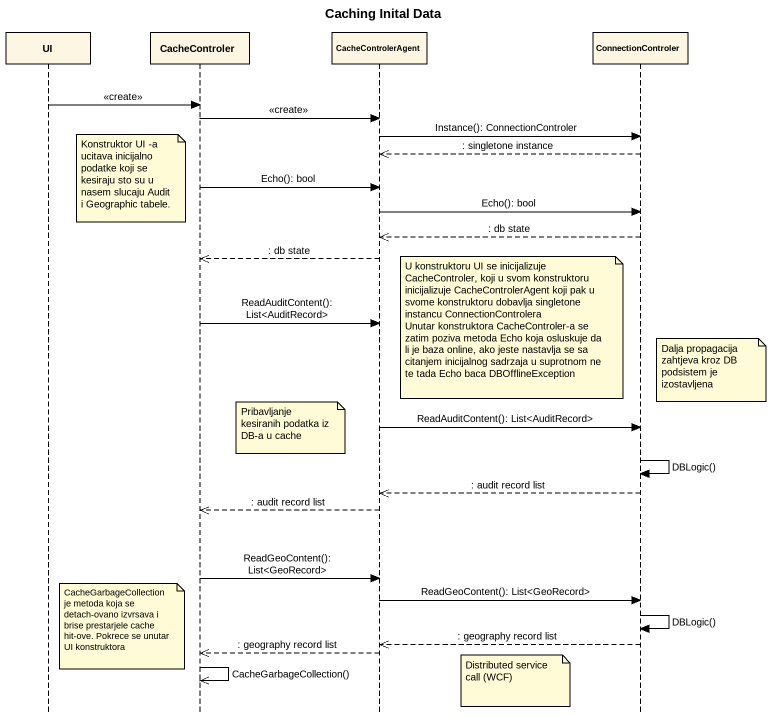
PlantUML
@startuml
title Caching Inital Data
hide footbox
participant UI
participant CacheControler
participant CacheControlerAgent
participant ConnectionControler

UI -> CacheControler : <<create>>
CacheControler -> CacheControlerAgent : <<create>>
CacheControlerAgent -> ConnectionControler : Instance(): ConnectionControler
ConnectionControler -->> CacheControlerAgent : : singletone instance
note left of CacheControler : Konstruktor UI -a ucitava inicijalno podatke koji se kesiraju sto su u nasem slucaju Audit i Geographic tabele.
CacheControler -> CacheControlerAgent : Echo(): bool
CacheControlerAgent -> ConnectionControler : Echo(): bool
ConnectionControler -->> CacheControlerAgent : : db state
CacheControlerAgent -->> CacheControler : : db state
CacheControler -> CacheControlerAgent : ReadAuditContent(): List<AuditRecord>
note left of ConnectionControler
  U konstruktoru UI se inicijalizuje CacheControler, koji u svom konstruktoru inicijalizuje CacheControlerAgent koji pak u svome konstruktoru dobavlja singletone instancu ConnectionControlera
  Unutar konstruktora CacheControler-a se zatim poziva metoda Echo koja osluskuje da li je baza online, ako jeste nastavlja se sa citanjem inicijalnog sadrzaja u suprotnom ne te tada Echo baca DBOfflineException
end note
note right of ConnectionControler : Dalja propagacija zahtjeva kroz DB podsistem je izostavljena
CacheControlerAgent -> ConnectionControler : ReadAuditContent(): List<AuditRecord>
note left of CacheControlerAgent : Pribavljanje kesiranih podatka iz DB-a u cache
ConnectionControler -> ConnectionControler : DBLogic()
ConnectionControler -->> CacheControlerAgent : : audit record list
CacheControlerAgent -->> CacheControler : : audit record list
CacheControler -> CacheControlerAgent : ReadGeoContent(): List<GeoRecord>
CacheControlerAgent -> ConnectionControler : ReadGeoContent(): List<GeoRecord>
ConnectionControler -> ConnectionControler : DBLogic()
note right of UI : CacheGarbageCollection je metoda koja se detach-ovano izvrsava i brise prestarjele cache hit-ove. Pokrece se unutar UI konstruktora
ConnectionControler -->> CacheControlerAgent : : geography record list
CacheControlerAgent -->> CacheControler : : geography record list
CacheControler ->> CacheControler : CacheGarbageCollection()
note left of ConnectionControler : Distributed service call (WCF)
@enduml
